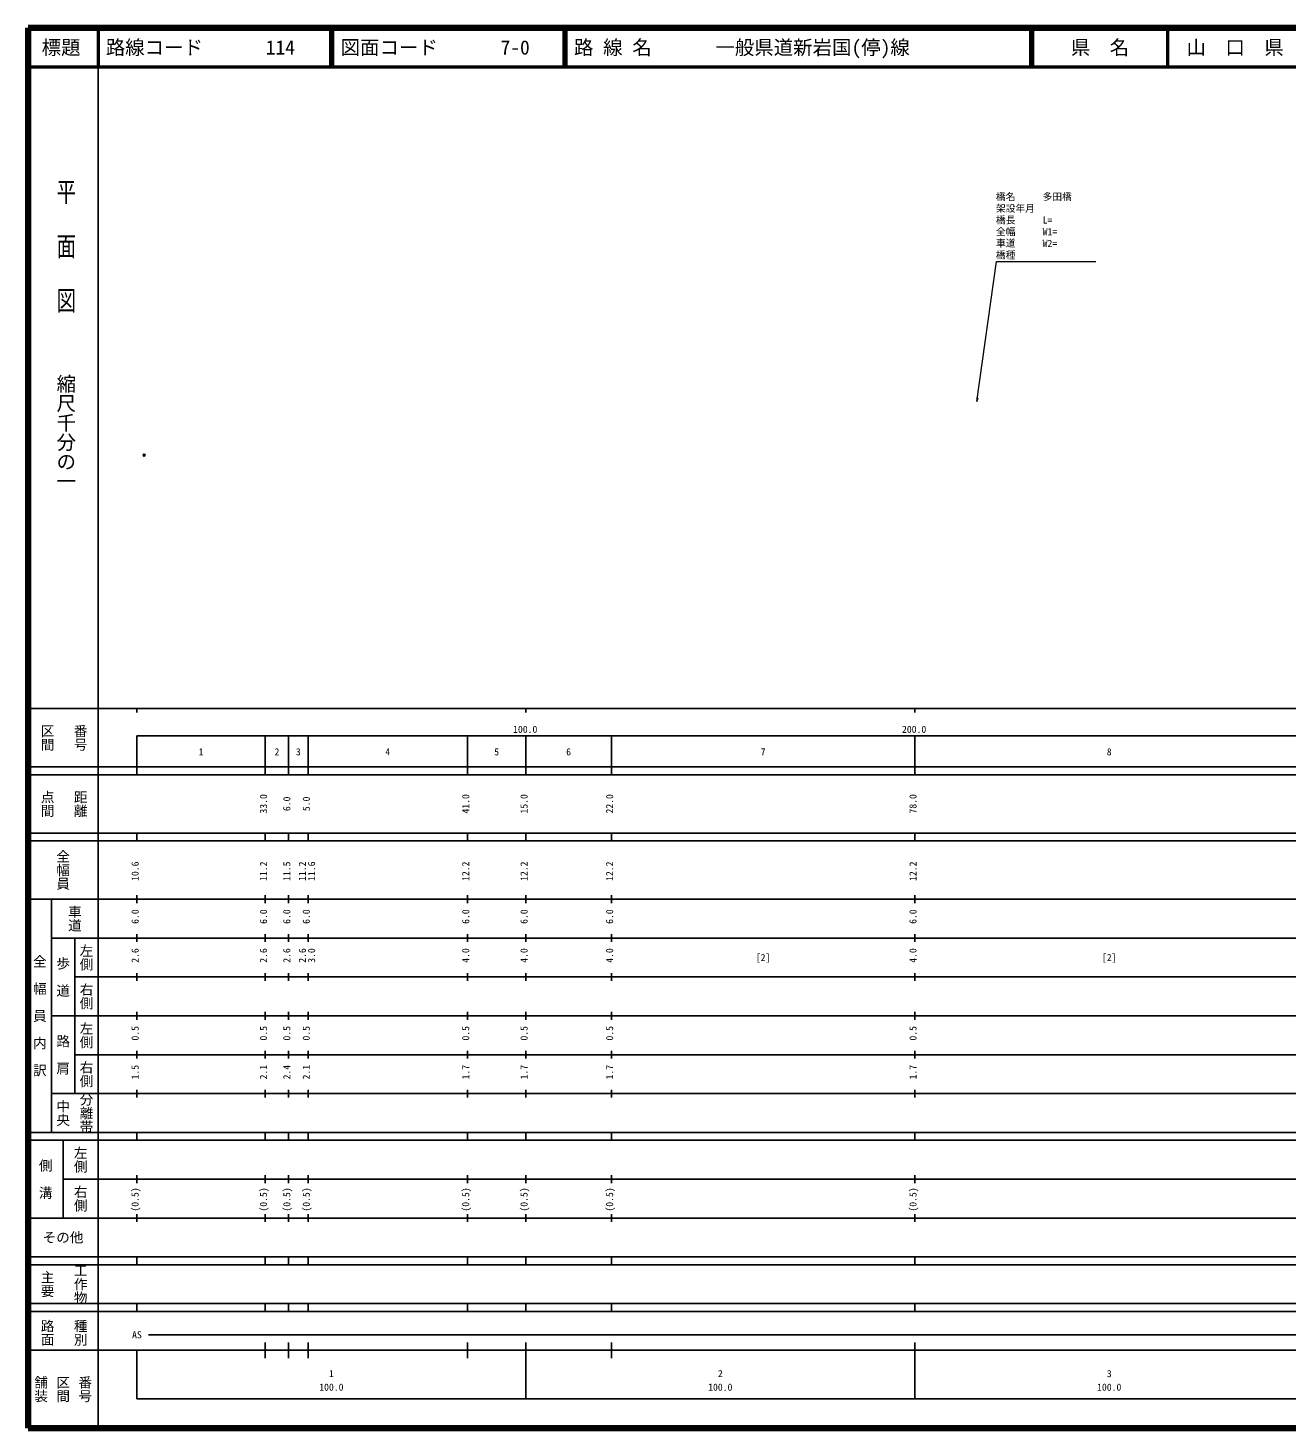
# Model space of a CAD drawing. Units: millimetres on the paper, with parts at other scales. Extents: x 40 to 680, y 20 to 380.
# Drawn here: x 40 to 363.7, y 20 to 380 of the extents above; entities that cross this region are included whole.
import ezdxf
from ezdxf.enums import TextEntityAlignment as Align

# ---------------------------------------------------------------- set-up
doc = ezdxf.new("R2010")
doc.units = ezdxf.units.MM
doc.header["$PDMODE"] = 32
doc.header["$PDSIZE"] = 0.5
for name, color, linetype, lineweight in [('M-BGD-RSTR', 7, 'Continuous', 13), ('M-TTL', 2, 'Continuous', 140), ('M-TTL-BAND', 7, 'Continuous', 25), ('M-TTL-LINE', 7, 'Continuous', 50)]:
    doc.layers.add(name, color=color, linetype=linetype, lineweight=lineweight)
for name, color, linetype in [('M-OTRS', 6, 'Continuous'), ('M-STR-HTXT', 7, 'Continuous'), ('M-TTL-TXT', 7, 'Continuous')]:
    doc.layers.add(name, color=color, linetype=linetype)
doc.styles.add('@ＭＳ ゴシック', font='')
doc.styles.add('ＭＳ ゴシック', font='')
doc.styles.get('@ＭＳ ゴシック').set_extended_font_data('@MS Gothic')
doc.styles.get('ＭＳ ゴシック').set_extended_font_data('MS Gothic')

# ---------------------------------------------------------------- blocks, each defined once
blk = doc.blocks.new('open_arrow')
at = {"color": 0, "linetype": 'Continuous', "lineweight": -2}
blk.add_lwpolyline([(7.5, 1.25), (0, 0), (7.5, -1.25)], dxfattribs=at)

msp = doc.modelspace()

# ---------------------------------------------------------------- linework, layer by layer
at = {"layer": 'M-BGD-RSTR'}
msp.add_lwpolyline([(283.998, 283.967), (289.01, 319.958), (314.586, 319.958)], dxfattribs=at)
at = {"layer": 'M-OTRS'}
msp.add_point((69.86, 270.185), dxfattribs=at)
at = {"layer": 'M-TTL'}
for p, q in [((40, 380), (40, 20)), ((680, 380), (40, 380)), ((40, 20), (680, 20))]:
    msp.add_line(p, q, dxfattribs=at)
at = {"layer": 'M-TTL-BAND'}
for p, q in [((58, 370), (58, 20)), ((40, 205), (579, 205)), ((68, 205), (68, 204)), ((168, 205), (168, 204)), ((268, 205), (268, 204)), ((68, 198), (579, 198)), ((68, 198), (68, 188)), ((101, 188), (101, 198)), ((107, 188), (107, 198)), ((112, 188), (112, 198)), ((153, 188), (153, 198)), ((168, 188), (168, 198)), ((190, 188), (190, 198)), ((268, 188), (268, 198)), ((40, 190), (579, 190)), ((40, 188), (579, 188)), ((40, 173), (579, 173)), ((68, 171), (68, 173)), ((101, 171), (101, 173)), ((107, 171), (107, 173)), ((112, 171), (112, 173)), ((153, 171), (153, 173)), ((168, 171), (168, 173)), ((190, 171), (190, 173)), ((268, 171), (268, 173)), ((40, 171), (579, 171)), ((40, 156), (579, 156)), ((46, 96), (46, 156)), ((68, 155), (68, 157)), ((101, 155), (101, 157)), ((107, 155), (107, 157)), ((112, 155), (112, 157)), ((153, 155), (153, 157)), ((168, 155), (168, 157)), ((190, 155), (190, 157)), ((268, 155), (268, 157)), ((46, 146), (579, 146)), ((52, 146), (52, 106)), ((68, 145), (68, 147)), ((101, 145), (101, 147)), ((107, 145), (107, 147)), ((112, 145), (112, 147)), ((153, 145), (153, 147)), ((168, 145), (168, 147)), ((190, 145), (190, 147)), ((268, 145), (268, 147)), ((68, 135), (68, 137)), ((101, 135), (101, 137)), ((107, 135), (107, 137)), ((112, 135), (112, 137)), ((153, 135), (153, 137)), ((168, 135), (168, 137)), ((190, 135), (190, 137)), ((268, 135), (268, 137)), ((52, 136), (579, 136)), ((46, 126), (579, 126)), ((68, 125), (68, 127)), ((101, 125), (101, 127)), ((107, 125), (107, 127)), ((112, 125), (112, 127)), ((153, 125), (153, 127)), ((168, 125), (168, 127)), ((190, 125), (190, 127)), ((268, 125), (268, 127)), ((52, 116), (579, 116)), ((68, 115), (68, 117)), ((101, 115), (101, 117)), ((107, 115), (107, 117)), ((112, 115), (112, 117)), ((153, 115), (153, 117)), ((168, 115), (168, 117)), ((190, 115), (190, 117)), ((268, 115), (268, 117)), ((46, 106), (579, 106)), ((68, 105), (68, 107)), ((101, 105), (101, 107)), ((107, 105), (107, 107)), ((112, 105), (112, 107)), ((153, 105), (153, 107)), ((168, 105), (168, 107)), ((190, 105), (190, 107)), ((268, 105), (268, 107)), ((40, 96), (579, 96)), ((40, 94), (579, 94)), ((49, 94), (49, 74)), ((68, 94), (68, 96)), ((101, 94), (101, 96)), ((107, 94), (107, 96)), ((112, 94), (112, 96)), ((153, 94), (153, 96)), ((168, 94), (168, 96)), ((190, 94), (190, 96)), ((268, 94), (268, 96)), ((49, 84), (579, 84)), ((68, 83), (68, 85)), ((101, 83), (101, 85)), ((107, 83), (107, 85)), ((112, 83), (112, 85)), ((153, 83), (153, 85)), ((168, 83), (168, 85)), ((190, 83), (190, 85)), ((268, 83), (268, 85)), ((40, 74), (579, 74)), ((68, 73), (68, 75)), ((101, 73), (101, 75)), ((107, 73), (107, 75)), ((112, 73), (112, 75)), ((153, 73), (153, 75)), ((168, 73), (168, 75)), ((190, 73), (190, 75)), ((268, 73), (268, 75)), ((40, 64), (579, 64)), ((40, 62), (579, 62)), ((68, 62), (68, 64)), ((101, 62), (101, 64)), ((107, 62), (107, 64)), ((112, 62), (112, 64)), ((153, 62), (153, 64)), ((168, 62), (168, 64)), ((190, 62), (190, 64)), ((268, 62), (268, 64)), ((40, 52), (579, 52)), ((68, 50), (68, 52)), ((101, 50), (101, 52)), ((107, 50), (107, 52)), ((112, 50), (112, 52)), ((153, 50), (153, 52)), ((168, 50), (168, 52)), ((190, 50), (190, 52)), ((268, 50), (268, 52)), ((40, 50), (579, 50)), ((71, 44), (568, 44)), ((40, 40), (579, 40)), ((68, 40), (68, 27.5)), ((101, 38), (101, 42)), ((107, 38), (107, 42)), ((112, 38), (112, 42)), ((153, 38), (153, 42)), ((168, 27.5), (168, 42)), ((190, 38), (190, 42)), ((268, 27.5), (268, 42)), ((68, 27.5), (579, 27.5))]:
    msp.add_line(p, q, dxfattribs=at)
at = {"layer": 'M-TTL-LINE'}
for p, q in [((58, 380), (58, 370)), ((117.75, 380), (117.75, 370)), ((118.25, 380), (118.25, 370)), ((177.75, 380), (177.75, 370)), ((178.25, 380), (178.25, 370)), ((297.75, 380), (297.75, 370)), ((298.25, 380), (298.25, 370)), ((333, 380), (333, 370)), ((40, 370), (680, 370))]:
    msp.add_line(p, q, dxfattribs=at)

# ---------------------------------------------------------------- block references
at = {"layer": 'M-BGD-RSTR', "xscale": 0.133, "yscale": 0.133, "rotation": 82.1}
msp.add_blockref('open_arrow', (283.998, 283.967), dxfattribs=at)

# ---------------------------------------------------------------- texts
at = {"layer": 'M-STR-HTXT', "style": 'ＭＳ ゴシック'}
for s, p in [('橋名', (288.886, 335.157)), ('架設年月', (288.886, 332.157)), ('多田橋', (300.886, 335.157)), ('橋長', (288.886, 329.157)), ('L=', (300.886, 329.157)), ('全幅', (288.886, 326.157)), ('W1=', (300.886, 326.157)), ('車道', (288.886, 323.217)), ('W2=', (300.886, 323.157)), ('橋種', (288.886, 320.157))]:
    msp.add_text(s, height=1.833, dxfattribs=at).set_placement(p, align=Align.BOTTOM_LEFT)
at = {"layer": 'M-TTL-BAND', "style": '@ＭＳ ゴシック', "width": 1.4}
msp.add_text('平  面  図', height=3.666, rotation=270, dxfattribs=at).set_placement((49.777, 306.475), align=Align.MIDDLE_RIGHT)
at = {"layer": 'M-TTL-BAND', "style": '@ＭＳ ゴシック'}
msp.add_text('縮尺千分の一', height=3.666, rotation=270, dxfattribs=at).set_placement((49.777, 261.03), align=Align.MIDDLE_RIGHT)
for s, p in [('区間', (45, 197.5)), ('番号', (53.5, 197.5)), ('点間', (45, 180.5)), ('距離', (53.5, 180.5)), ('全幅員', (49, 163.5)), ('車道', (52, 151)), ('左側', (55, 141)), ('全\u3000幅\u3000員\u3000内\u3000訳', (43, 126)), ('歩\u3000道', (49, 136)), ('右側', (55, 131)), ('左側', (55, 121)), ('路\u3000肩', (49, 116)), ('右側', (55, 111)), ('分離帯', (55, 101)), ('中央', (49, 101)), ('左側', (53.5, 89)), ('側\u3000溝', (44.5, 84)), ('右側', (53.5, 79)), ('工作物', (53.5, 57)), ('主要', (45, 57)), ('路面', (45, 44.5)), ('種別', (53.5, 44.5)), ('舗装', (43.333, 30)), ('区間', (49, 30)), ('番号', (54.667, 30))]:
    msp.add_text(s, height=2.566, rotation=270, dxfattribs=at).set_placement(p, align=Align.MIDDLE_CENTER)
at = {"layer": 'M-TTL-BAND', "style": 'ＭＳ ゴシック'}
for s, p in [('100.0', (167.844, 198.195)), ('200.0', (267.844, 198.195)), ('1', (84.5, 192.405)), ('2', (104, 192.405)), ('3', (109.5, 192.405)), ('4', (132.5, 192.405)), ('5', (160.5, 192.405)), ('6', (179, 192.405)), ('7', (229, 192.405)), ('8', (318, 192.405)), ('[2]', (229, 139.5)), ('[2]', (318, 139.5)), ('AS', (68, 42.5)), ('1', (118, 32.523)), ('2', (218, 32.523)), ('3', (318, 32.523)), ('100.0', (118, 29.033)), ('100.0', (218, 29.033)), ('100.0', (318, 29.033))]:
    msp.add_text(s, height=1.833, dxfattribs=at).set_placement(p, align=Align.BOTTOM_CENTER)
for s, p in [('33.0', (102, 180.5)), ('6.0', (108, 180.5)), ('5.0', (113, 180.5)), ('41.0', (154, 180.5)), ('15.0', (169, 180.5)), ('22.0', (191, 180.5)), ('78.0', (269, 180.5)), ('10.6', (69, 163.174)), ('11.2', (102, 163.174)), ('11.5', (108, 163.174)), ('11.2', (112, 163.174)), ('11.6', (114.37, 163.174)), ('12.2', (154, 163.174)), ('12.2', (169, 163.174)), ('12.2', (191, 163.174)), ('12.2', (269, 163.174)), ('6.0', (69, 151.5)), ('6.0', (102, 151.5)), ('6.0', (108, 151.5)), ('6.0', (113, 151.5)), ('6.0', (154, 151.5)), ('6.0', (169, 151.5)), ('6.0', (191, 151.5)), ('6.0', (269, 151.5)), ('2.6', (69, 141.5)), ('2.6', (102, 141.5)), ('2.6', (108, 141.5)), ('2.6', (112, 141.5)), ('3.0', (114.37, 141.5)), ('4.0', (154, 141.5)), ('4.0', (169, 141.5)), ('4.0', (191, 141.5)), ('4.0', (269, 141.5)), ('0.5', (69, 121.5)), ('0.5', (102, 121.5)), ('0.5', (108, 121.5)), ('0.5', (113, 121.5)), ('0.5', (154, 121.5)), ('0.5', (169, 121.5)), ('0.5', (191, 121.5)), ('0.5', (269, 121.5)), ('1.5', (69, 111.5)), ('2.1', (102, 111.5)), ('2.4', (108, 111.5)), ('2.1', (113, 111.5)), ('1.7', (154, 111.5)), ('1.7', (169, 111.5)), ('1.7', (191, 111.5)), ('1.7', (269, 111.5)), ('(0.5)', (69, 78.764)), ('(0.5)', (102, 78.764)), ('(0.5)', (108, 78.764)), ('(0.5)', (113, 78.764)), ('(0.5)', (154, 78.764)), ('(0.5)', (169, 78.764)), ('(0.5)', (191, 78.764)), ('(0.5)', (269, 78.764))]:
    msp.add_text(s, height=1.833, rotation=90, dxfattribs=at).set_placement(p, align=Align.BOTTOM_CENTER)
msp.add_text('その他', height=2.566, dxfattribs=at).set_placement((49, 69), align=Align.MIDDLE_CENTER)
at = {"layer": 'M-TTL-TXT', "style": 'ＭＳ ゴシック'}
for s, p in [('標題', (48.5, 375)), ('県\u3000名', (315.625, 375)), ('山\u3000口\u3000県', (350.375, 375))]:
    msp.add_text(s, height=3.666, dxfattribs=at).set_placement(p, align=Align.MIDDLE_CENTER)
for s, p in [('路線コード', (60, 375)), ('114', (101.142, 375)), ('図面コード', (120.38, 375)), ('7-0', (161.521, 375)), ('路 線 名', (180.38, 375)), ('一般県道新岩国(停)線', (216.734, 375))]:
    msp.add_text(s, height=3.666, dxfattribs=at).set_placement(p, align=Align.MIDDLE_LEFT)

doc.saveas('drawing.dxf')
